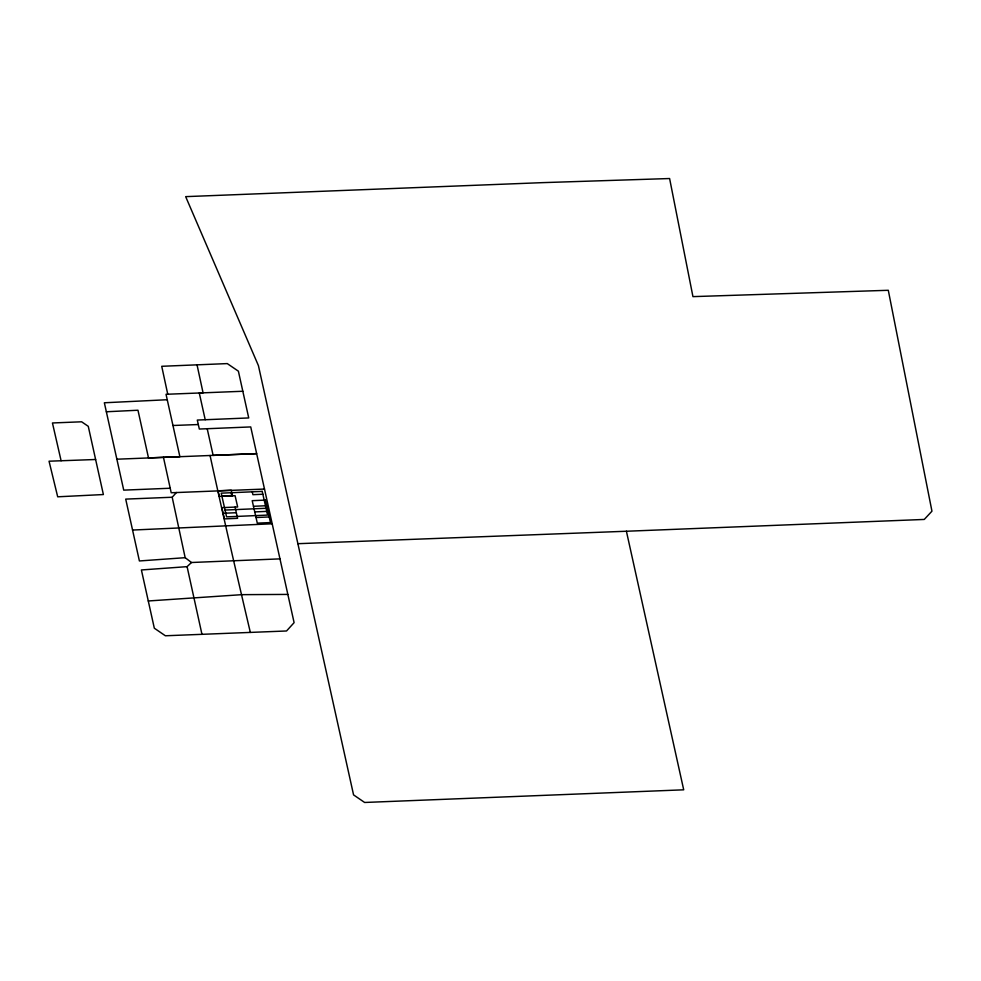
<?xml version="1.0" encoding="UTF-8"?>
<svg xmlns="http://www.w3.org/2000/svg" width="981" height="981" viewBox="0 0 981 981"><rect width="100%" height="100%" fill="white"/><g stroke="black" fill="none" stroke-linecap="round" stroke-linejoin="round"><path stroke-width="1.47" d="M279.977 558.876L191.491 562.505L185.164 557.686L139.4 560.96L125.715 499.108L172.19 497.244L176.457 492.487M167.751 394.227L161.73 366.293L227.273 363.595L238.383 371.174L248.733 417.943L197.304 420.064L199.327 429.04L250.731 426.931L294.104 622.653L286.538 630.979L165.384 635.774L154.324 628.208L141.399 569.961L187.089 566.65L191.491 562.505M148.278 600.973L241.964 594.658L287.85 594.412M132.558 530.047L272.191 523.78M167.248 399.733L104.354 402.774L123.729 490.132L170.216 488.244M106.353 411.762L137.965 410.23L148.499 457.931L179.879 456.692L166.034 394.288L203.067 392.841L197.034 364.834M221.865 496.018L231.823 495.589L231.173 492.732M262.859 494.24L252.902 494.682L252.252 491.812M253.478 506.294L266.648 505.718M225.054 510.059L266.035 508.281M223.141 513.284L236.323 512.707M254.741 511.91L267.923 511.334M256.016 517.527L269.199 516.95M242.822 391.26L199.278 392.989L205.213 419.721M116.849 459.206L256.666 453.639L213.135 455.368L207.199 428.685M626.405 531.248L924.261 519.44L931.95 511.187L888.296 290.29L692.942 296.63L669.606 178.53L542.395 182.65L185.667 196.641L258.42 365.619L353.565 794.892L364.638 802.47L683.708 789.815L626.405 531.248L297.881 543.695M172.963 425.496L198.321 424.54M95.611 459.5L49.05 461.205L57.695 496.803L103.385 494.547L88.265 426.318L81.619 421.793L52.447 422.97L61.104 460.751M264.502 489.053L171.197 492.756L163.459 457.354M232.497 495.859L231.222 490.23L218.052 490.807L219.327 496.423L235.109 495.736L237.66 506.981L221.865 507.655L224.416 518.9L237.598 518.324L235.048 507.091M210.057 455.491C222.895 514.62 236.495 573.542 250.339 632.426M172.19 497.244L185.164 557.686M187.089 566.65L201.963 634.339M262.209 491.383L221.216 493.161L226.586 516.864L267.58 515.086L262.209 491.383M265.373 500.102L252.203 500.678L257.292 523.143L270.474 522.566L265.373 500.102"/></g></svg>
